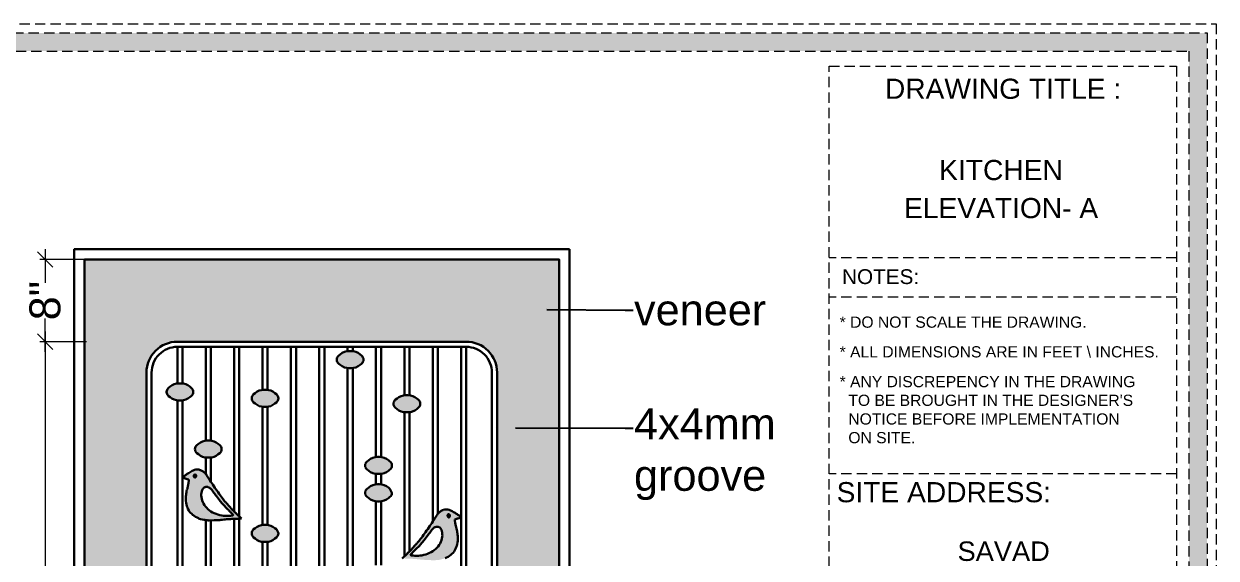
# Model space of a CAD drawing. Header units: millimetres. Extents: x 35877 to 3066687, y -650199 to -40525.
# Drawn here: x 147915.9 to 148031.5, y -180484.8 to -180433 of the extents above; entities that cross this region are included whole.
import ezdxf
from ezdxf import colors
from ezdxf.entities.mleader import LeaderData, LeaderLine
from ezdxf.enums import TextEntityAlignment as Align
from ezdxf.math import Vec2, Vec3

# ---------------------------------------------------------------- set-up
doc = ezdxf.new("R2010")
doc.units = ezdxf.units.MM
doc.header["$MEASUREMENT"] = 0
doc.header["$PDMODE"] = 35
doc.linetypes.add('DASHED', pattern=[0.75, 0.5, -0.25])
doc.linetypes.add('DASHEDX2', pattern=[1.5, 1, -0.5])
doc.layers.get('Defpoints').update_dxf_attribs({"color": 220})
for name, color, linetype, lineweight in [('dim05', 1, 'Continuous', 13), ('Dimension', 10, 'DASHEDX2', 20), ('Elevation 4.5', 206, 'Continuous', 5), ('FURNITURE', 32, 'Continuous', 9), ('furniture dimensions', 1, 'DASHED', 0), ('LABALLING', 1, 'Continuous', 25), ('NAME PLATE', 7, 'Continuous', 25), ('wall', 7, 'Continuous', 30)]:
    doc.layers.add(name, color=color, linetype=linetype, lineweight=lineweight)
doc.styles.add('Arial', font='arial.ttf')
doc.styles.get("Standard").update_dxf_attribs({"font": 'arial.ttf', "height": 6})
doc.dimstyles.new('Archana', dxfattribs={"dimtxt": 2, "dimasz": 0.5, "dimexe": 0.5, "dimexo": 0.5, "dimgap": 0, "dimtad": 0, "dimzin": 0, "dimdsep": 46, "dimlunit": 4, "dimtxsty": 'Arial', "dimblk": 'OBLIQUE', "dimcen": 0, "dimdle": 1, "dimclrd": 256, "dimclre": 256, "dimclrt": 256, "dimadec": 0, "dimazin": 0, "dimtfac": 1, "dimtofl": 0, "dimtmove": 1, "dimatfit": 1, "dimldrblk": 'OBLIQUE', "dimfxl": 1, "dimfxlon": 1, "dimtolj": 1, "dimtzin": 0, "dimlwd": -1, "dimlwe": -1, "dimarcsym": 0})

# ---------------------------------------------------------------- blocks, each defined once
blk = doc.blocks.new('_Oblique')
at = {"layer": 'wall', "color": 0, "lineweight": -2}
blk.add_line((-0.5, -0.5), (0.5, 0.5), dxfattribs=at)
blk = doc.blocks.new('*D314')
at = {"layer": 'Defpoints', "color": 0, "linetype": 'Continuous', "lineweight": 0, "transparency": 16777216}
for p in [(147917.96, -180463.82), (147930.78, -180463.82), (147930.78, -180538.81)]:
    blk.add_point(p, dxfattribs=at)
at = {"layer": 'furniture dimensions', "color": 5, "linetype": 'Continuous', "transparency": 16777216}
for p, q in [((147917.96, -180462.82), (147917.96, -180497.32)), ((147921.96, -180463.82), (147917.46, -180463.82)), ((147917.96, -180539.81), (147917.96, -180505.31))]:
    blk.add_line(p, q, dxfattribs=at)
at = {"layer": 'furniture dimensions', "color": 5, "linetype": 'ByBlock', "transparency": 16777216}
blk.add_line((147921.96, -180538.81), (147917.46, -180538.81), dxfattribs=at)
at = {"layer": 'furniture dimensions', "color": 5, "linetype": 'Continuous', "transparency": 16777216, "xscale": 1.5, "yscale": 1.5, "zscale": 1.5}
for p, rotation in [((147917.96, -180463.82), 90), ((147917.96, -180538.81), 270)]:
    blk.add_blockref('_Oblique', p, dxfattribs=dict(at, rotation=rotation))
at = {"layer": 'furniture dimensions', "linetype": 'Continuous', "lineweight": 0, "transparency": 16777216, "insert": (147917.96, -180501.31), "char_height": 3, "attachment_point": 5, "rotation": 90, "style": 'Arial'}
blk.add_mtext('\\A1;6\'-3"', dxfattribs=at)
blk = doc.blocks.new('*D315')
at = {"layer": 'Defpoints', "color": 0, "linetype": 'Continuous', "lineweight": 0, "transparency": 16777216}
for p in [(147917.96, -180455.85), (147931.98, -180455.85), (147931.98, -180463.82)]:
    blk.add_point(p, dxfattribs=at)
at = {"layer": 'furniture dimensions', "color": 5, "linetype": 'Continuous', "transparency": 16777216}
for p, q in [((147917.96, -180454.85), (147917.96, -180458.11)), ((147921.96, -180455.85), (147917.46, -180455.85)), ((147917.96, -180464.82), (147917.96, -180461.56))]:
    blk.add_line(p, q, dxfattribs=at)
at = {"layer": 'furniture dimensions', "color": 5, "linetype": 'ByBlock', "transparency": 16777216}
blk.add_line((147921.96, -180463.82), (147917.46, -180463.82), dxfattribs=at)
at = {"layer": 'furniture dimensions', "color": 5, "linetype": 'Continuous', "transparency": 16777216, "xscale": 1.5, "yscale": 1.5, "zscale": 1.5}
for p, rotation in [((147917.96, -180455.85), 90), ((147917.96, -180463.82), 270)]:
    blk.add_blockref('_Oblique', p, dxfattribs=dict(at, rotation=rotation))
at = {"layer": 'furniture dimensions', "linetype": 'Continuous', "lineweight": 0, "transparency": 16777216, "insert": (147917.96, -180459.84), "char_height": 3, "attachment_point": 5, "rotation": 90, "style": 'Arial'}
blk.add_mtext('\\A1;8"', dxfattribs=at)

msp = doc.modelspace()

# ---------------------------------------------------------------- hatches: boundary and pattern name
at = {"layer": 'dim05', "lineweight": 0, "true_color": 0xa47149, "transparency": 33554630}
h = msp.add_hatch(color=35, dxfattribs=at)
h.dxf.hatch_style = 1
h.paths.add_polyline_path([(147967.77, -180455.85), (147921.78, -180455.85), (147921.78, -180547.81), (147967.77, -180547.81), (147967.77, -180532.91), (147961.77, -180532.91), (147961.77, -180535.81, -0.414214), (147958.77, -180538.81), (147930.78, -180538.81, -0.414214), (147927.78, -180535.81), (147927.78, -180466.82, -0.414214), (147930.78, -180463.82), (147958.77, -180463.82, -0.414214), (147961.77, -180466.82), (147961.77, -180493.71), (147967.77, -180493.71)])
at = {"layer": 'Dimension', "true_color": 0xd39e00, "transparency": 33554687}
h = msp.add_hatch(color=42, dxfattribs=at)
h.paths.add_polyline_path([(147779.86, -180433.88), (147779.86, -180610.36), (148030.58, -180610.36), (148030.58, -180433.88)])
h.paths.add_polyline_path([(147781.62, -180435.64), (148028.82, -180435.64), (148028.82, -180608.6), (147781.62, -180608.6)], flags=16)
at = {"layer": 'Elevation 4.5', "lineweight": 0, "true_color": 0x000000, "transparency": 33554628}
h = msp.add_hatch(color=18, dxfattribs=at)
h.dxf.hatch_style = 1
h.paths.add_polyline_path([(147948.82, -180465.57, 0.233569), (147948.63, -180465.17), (147948.48, -180465.05, 0.186647), (147947.63, -180464.73), (147947.42, -180464.73, 0.186647), (147946.57, -180465.05), (147946.42, -180465.17, 0.229438), (147946.23, -180465.56, 0.233569), (147946.42, -180465.96), (147946.57, -180466.07, 0.186647), (147947.42, -180466.39), (147947.63, -180466.39, 0.186647), (147948.48, -180466.07), (147948.63, -180465.96, 0.229438)])
h = msp.add_hatch(color=18, dxfattribs=at)
h.dxf.hatch_style = 1
h.paths.add_polyline_path([(147932.32, -180468.7, 0.233569), (147932.13, -180468.3), (147931.99, -180468.18, 0.186647), (147931.14, -180467.87), (147930.92, -180467.87, 0.186647), (147930.07, -180468.18), (147929.92, -180468.3, 0.229438), (147929.73, -180468.69, 0.233569), (147929.92, -180469.09), (147930.07, -180469.2, 0.186647), (147930.92, -180469.52), (147931.14, -180469.52, 0.186647), (147931.99, -180469.2), (147932.13, -180469.09, 0.229438)])
h.paths.add_polyline_path([(147940.38, -180468.92), (147940.23, -180468.8, 0.186647), (147939.38, -180468.49), (147939.17, -180468.49, 0.186647), (147938.32, -180468.8), (147938.17, -180468.92, 0.229438), (147937.98, -180469.31, 0.233569), (147938.17, -180469.71), (147938.32, -180469.82, 0.186647), (147939.17, -180470.14), (147939.38, -180470.14, 0.186647), (147940.23, -180469.82), (147940.38, -180469.71, 0.229438), (147940.57, -180469.32, 0.233569)])
h.paths.add_polyline_path([(147934.88, -180473.84), (147934.74, -180473.72, 0.186647), (147933.89, -180473.41), (147933.67, -180473.41, 0.186647), (147932.82, -180473.72), (147932.67, -180473.84, 0.229438), (147932.48, -180474.23, 0.233569), (147932.67, -180474.63), (147932.82, -180474.74, 0.186647), (147933.67, -180475.06), (147933.89, -180475.06, 0.186647), (147934.74, -180474.74), (147934.88, -180474.63, 0.229438), (147935.07, -180474.24, 0.233569)])
h = msp.add_hatch(color=18, dxfattribs=at)
h.dxf.hatch_style = 1
h.paths.add_polyline_path([(147954.32, -180469.84, 0.233569), (147954.13, -180469.44), (147953.98, -180469.33, 0.186647), (147953.13, -180469.01), (147952.92, -180469.01, 0.186647), (147952.07, -180469.33), (147951.92, -180469.44, 0.229438), (147951.73, -180469.83, 0.233569), (147951.92, -180470.23), (147952.07, -180470.35, 0.186647), (147952.92, -180470.66), (147953.13, -180470.66, 0.186647), (147953.98, -180470.35), (147954.13, -180470.23, 0.229438)])
h = msp.add_hatch(color=18, dxfattribs=at)
h.dxf.hatch_style = 1
h.paths.add_polyline_path([(147951.57, -180475.83, 0.233569), (147951.38, -180475.43), (147951.23, -180475.31, 0.186647), (147950.38, -180475), (147950.17, -180475, 0.186647), (147949.32, -180475.31), (147949.17, -180475.43, 0.229438), (147948.98, -180475.82, 0.233569), (147949.17, -180476.22), (147949.32, -180476.33, 0.186647), (147950.17, -180476.65), (147950.38, -180476.65, 0.186647), (147951.23, -180476.33), (147951.38, -180476.22, 0.229438)])
h = msp.add_hatch(color=18, dxfattribs=at)
h.dxf.hatch_style = 1
edge = h.paths.add_edge_path()
edge.add_arc((147914.71, -180489.35), 22.71, 32.1617, 32.8115)
edge.add_arc((147919.99, -180485.95), 16.43, 32.8115, 33.6372)
edge.add_arc((147919.01, -180486.6), 17.61, 33.6373, 34.2873)
edge.add_arc((147933, -180477.06), 0.675, 34.2873, 41.1689)
edge.add_arc((147932.61, -180477.41), 1.2, 41.1689, 55.992)
edge.add_arc((147932.63, -180477.37), 1.16, 55.992, 71.1799)
edge.add_arc((147932.66, -180477.26), 1.05, 71.18, 87.2154)
edge.add_arc((147932.68, -180476.98), 0.762, 87.2154, 107.57)
edge.add_arc((147932.84, -180477.48), 1.29, 107.57, 114.9842)
edge.add_arc((147933.4, -180478.69), 2.62, 114.9842, 119.3422)
edge.add_arc((147934.01, -180479.77), 3.86, 119.3422, 122.9184)
edge.add_arc((147936.59, -180483.76), 8.62, 122.9184, 124.882)
edge.add_arc((147964.07, -180523.18), 56.66, 124.882, 125.0486)
edge.add_arc((147950.59, -180503.96), 33.19, 125.0486, 125.2975)
edge.add_arc((147971.21, -180533.08), 68.87, 125.2975, 125.4001)
edge.add_arc((147931.46, -180477.15), 0.254, 125.4001, 130.766)
edge.add_arc((147931.3, -180476.97), 0.0172, 130.766, 241.7914)
edge.add_arc((147931.98, -180475.71), 1.45, 241.7914, 246.6074)
edge.add_arc((147932.05, -180475.54), 1.63, 246.6074, 252.0734)
edge.add_arc((147932.22, -180475.03), 2.17, 252.0734, 256.4923)
edge.add_line((147931.71, -180477.14), (147931.9, -180477.18))
edge.add_line((147931.9, -180477.18), (147931.89, -180477.34))
edge.add_arc((147931.13, -180477.29), 0.753, 350.1868, 356.6585, ccw=False)
edge.add_arc((147926.44, -180476.48), 5.51, 348.6954, 350.1868, ccw=False)
edge.add_arc((147925.79, -180476.35), 6.18, 347.1612, 348.6955, ccw=False)
edge.add_arc((147925.54, -180476.3), 6.44, 345.6722, 347.1612, ccw=False)
edge.add_arc((147943.46, -180480.87), 12.05, 165.6722, 167.2041)
edge.add_arc((147935.59, -180479.09), 3.99, 167.2041, 170.697)
edge.add_arc((147934.98, -180478.98), 3.37, 170.6971, 174.5651)
edge.add_arc((147938.13, -180479.28), 6.54, 174.5651, 176.9223)
edge.add_arc((147934.21, -180479.07), 2.61, 176.9223, 191.787)
edge.add_arc((147933.41, -180479.24), 1.79, 191.787, 211.4586)
edge.add_arc((147933.35, -180479.28), 1.72, 211.4586, 231.6243)
edge.add_arc((147933.67, -180478.87), 2.24, 231.6243, 248.1267)
edge.add_line((147932.84, -180480.95), (147933.02, -180481.02))
edge.add_line((147933.02, -180481.02), (147933.38, -180481.1))
edge.add_arc((147933.67, -180479.56), 1.57, 259.1533, 262.4344)
edge.add_arc((147934.21, -180475.47), 5.69, 262.4344, 263.691)
edge.add_arc((147934.28, -180474.92), 6.25, 263.691, 264.9344)
edge.add_arc((147934.15, -180476.39), 4.77, 264.9344, 266.4562)
edge.add_line((147933.85, -180481.16), (147934.36, -180481.14))
edge.add_line((147934.36, -180481.14), (147934.48, -180481.14))
edge.add_arc((147934.48, -180480.09), 1.05, 270, 274.4027)
edge.add_arc((147932.31, -180451.85), 29.37, 274.4027, 274.7971)
edge.add_arc((147932.51, -180454.28), 26.94, 274.7971, 275.3103)
edge.add_arc((147931.53, -180443.72), 37.54, 275.3103, 275.7105)
edge.add_arc((147937.24, -180500.8), 19.83, 94.9184, 95.7105, ccw=False)
edge.add_arc((147937.32, -180501.74), 20.77, 94.1535, 94.9185, ccw=False)
edge.add_arc((147937.16, -180499.48), 18.5, 93.3975, 94.1535, ccw=False)
edge.add_arc((147936.25, -180484.16), 3.16, 90.6003, 93.3975, ccw=False)
edge.add_arc((147936.13, -180473.03), 7.97, 270.6003, 271.037)
edge.add_line((147936.27, -180481), (147936.98, -180480.97))
edge.add_arc((147953.11, -180463.66), 23.66, 223.9405, 227.0283, ccw=False)
edge.add_arc((147947.62, -180468.98), 16.01, 222.8968, 223.8835, ccw=False)
edge.add_arc((147938.72, -180477.24), 3.87, 220.0632, 222.8968, ccw=False)
edge.add_arc((147860.14, -180543.32), 98.8, 40.0632, 40.1517)
edge.add_arc((147873.35, -180532.18), 81.52, 40.1518, 40.2557)
edge.add_arc((147876.65, -180529.39), 77.2, 40.2558, 40.3454)
edge.add_arc((147930.98, -180483.24), 5.91, 40.3454, 40.9445)
edge.add_arc((147941.32, -180474.27), 7.78, 217.2227, 220.9445, ccw=False)
edge.add_arc((147954.65, -180464.14), 24.52, 215.6414, 217.2227, ccw=False)
edge.add_arc((147956.55, -180462.78), 26.85, 214.0867, 215.6414, ccw=False)
edge.add_arc((147951.03, -180466.51), 20.19, 212.1617, 214.0867, ccw=False)
edge = h.paths.add_edge_path(flags=16)
edge.add_arc((147932.59, -180476.82), 0.232, 204.4953, 219.9435, ccw=False)
edge.add_arc((147932.54, -180476.84), 0.175, 171.2904, 204.4953, ccw=False)
edge.add_arc((147932.53, -180476.84), 0.166, 136.6978, 171.2904, ccw=False)
edge.add_arc((147932.49, -180476.81), 0.114, 93.0028, 136.6978, ccw=False)
edge.add_arc((147932.49, -180476.79), 0.101, 45, 93.0028, ccw=False)
edge.add_arc((147932.49, -180476.79), 0.0957, 11.3259, 45, ccw=False)
edge.add_arc((147932.33, -180476.82), 0.259, -4.7066, 11.3259, ccw=False)
edge.add_arc((147932.32, -180476.82), 0.272, 339.6071, 355.2934, ccw=False)
edge.add_arc((147932.46, -180476.87), 0.129, 312.1446, 339.6071, ccw=False)
edge.add_arc((147932.45, -180476.86), 0.143, 290.5592, 312.1446, ccw=False)
edge.add_arc((147932.47, -180476.93), 0.0683, 252.9833, 290.5592, ccw=False)
edge.add_arc((147932.48, -180476.91), 0.0838, 219.9435, 252.9833, ccw=False)
edge = h.paths.add_edge_path(flags=16)
edge.add_arc((147933.56, -180478.23), 0.322, 104.546, 123.5115, ccw=False)
edge.add_arc((147933.6, -180478.4), 0.5, 90.8832, 104.546, ccw=False)
edge.add_arc((147933.6, -180478.44), 0.537, 77.6964, 90.8832, ccw=False)
edge.add_arc((147933.62, -180478.37), 0.464, 62.971, 77.6964, ccw=False)
edge.add_arc((147933.55, -180478.51), 0.622, 51.1475, 62.971, ccw=False)
edge.add_arc((147933.44, -180478.65), 0.801, 41.3585, 51.1475, ccw=False)
edge.add_arc((147931.78, -180480.1), 3, 37.2249, 41.3585, ccw=False)
edge.add_arc((147880.33, -180519.19), 67.62, 36.7943, 37.2249, ccw=False)
edge.add_arc((147968.92, -180452.93), 43.01, 216.7943, 217.6377)
edge.add_arc((147940.71, -180474.69), 7.38, 217.6377, 220.7441)
edge.add_arc((147939.61, -180475.64), 5.93, 220.7441, 224.3298)
edge.add_arc((147950.11, -180465.38), 20.61, 224.3298, 225.748)
edge.add_arc((147922.78, -180493.43), 18.55, 44.8673, 45.748, ccw=False)
edge.add_arc((147932.19, -180484.06), 5.27, 42.6209, 44.8673, ccw=False)
edge.add_arc((147930.41, -180485.7), 7.69, 41.4503, 42.6209, ccw=False)
edge.add_arc((147936.16, -180480.62), 0.0212, -32.6179, 41.4503, ccw=False)
edge.add_arc((147936.07, -180480.56), 0.125, 275.8849, 327.3821, ccw=False)
edge.add_arc((147935.54, -180475.42), 5.29, 272.4032, 275.8849, ccw=False)
edge.add_arc((147935.6, -180476.7), 4.01, 267.3373, 272.4032, ccw=False)
edge.add_arc((147935.54, -180478.02), 2.69, 260.512, 267.3373, ccw=False)
edge.add_arc((147935.59, -180477.68), 3.03, 245.8125, 260.512, ccw=False)
edge.add_arc((147935.3, -180478.33), 2.33, 227.8874, 245.8125, ccw=False)
edge.add_arc((147935.11, -180478.55), 2.03, 208.5634, 227.8874, ccw=False)
edge.add_arc((147934.92, -180478.65), 1.83, 187.6208, 208.5635, ccw=False)
edge.add_arc((147934.53, -180478.7), 1.42, 176.1607, 187.6208, ccw=False)
edge.add_arc((147934.41, -180478.69), 1.31, 163.9658, 176.1607, ccw=False)
edge.add_arc((147934.16, -180478.62), 1.04, 150.4172, 163.9658, ccw=False)
edge.add_arc((147933.61, -180478.31), 0.417, 123.5115, 150.4172, ccw=False)
h = msp.add_hatch(color=18, dxfattribs=at)
h.dxf.hatch_style = 1
h.paths.add_polyline_path([(147951.57, -180478.48, 0.233569), (147951.38, -180478.08), (147951.23, -180477.97, 0.186647), (147950.38, -180477.65), (147950.17, -180477.65, 0.186647), (147949.32, -180477.97), (147949.17, -180478.08, 0.229438), (147948.98, -180478.47, 0.233569), (147949.17, -180478.87), (147949.32, -180478.99, 0.186647), (147950.17, -180479.31), (147950.38, -180479.31, 0.186647), (147951.23, -180478.99), (147951.38, -180478.87, 0.229438)])
h = msp.add_hatch(color=18, dxfattribs=at)
h.dxf.hatch_style = 1
edge = h.paths.add_edge_path()
edge.add_arc((147974.85, -180493.21), 22.71, 507.1885, 507.8383, ccw=False)
edge.add_arc((147969.57, -180489.81), 16.43, 506.3628, 507.1885, ccw=False)
edge.add_arc((147970.55, -180490.46), 17.61, 505.7127, 506.3627, ccw=False)
edge.add_arc((147956.56, -180480.92), 0.675, 498.8311, 505.7127, ccw=False)
edge.add_arc((147956.96, -180481.27), 1.2, 484.008, 498.8311, ccw=False)
edge.add_arc((147956.93, -180481.24), 1.16, 468.8201, 484.008, ccw=False)
edge.add_arc((147956.9, -180481.13), 1.05, 452.7846, 468.82, ccw=False)
edge.add_arc((147956.88, -180480.84), 0.762, 432.43, 452.7846, ccw=False)
edge.add_arc((147956.72, -180481.35), 1.29, 425.0158, 432.43, ccw=False)
edge.add_arc((147956.16, -180482.55), 2.62, 420.6578, 425.0158, ccw=False)
edge.add_arc((147955.55, -180483.64), 3.86, 417.0816, 420.6578, ccw=False)
edge.add_arc((147952.97, -180487.62), 8.62, 415.118, 417.0816, ccw=False)
edge.add_arc((147925.49, -180527.04), 56.66, 414.9514, 415.118, ccw=False)
edge.add_arc((147938.97, -180507.82), 33.19, 414.7025, 414.9514, ccw=False)
edge.add_arc((147918.35, -180536.95), 68.87, 414.5999, 414.7025, ccw=False)
edge.add_arc((147958.1, -180481.01), 0.254, 409.234, 414.5999, ccw=False)
edge.add_arc((147958.26, -180480.83), 0.0172, 298.2086, 409.234, ccw=False)
edge.add_arc((147957.58, -180479.57), 1.45, 293.3926, 298.2086, ccw=False)
edge.add_arc((147957.51, -180479.4), 1.63, 287.9266, 293.3926, ccw=False)
edge.add_arc((147957.34, -180478.89), 2.17, 283.5077, 287.9266, ccw=False)
edge.add_line((147957.85, -180481), (147957.67, -180481.05))
edge.add_line((147957.67, -180481.05), (147957.68, -180481.2))
edge.add_arc((147958.43, -180481.16), 0.753, 183.3415, 189.8132)
edge.add_arc((147963.12, -180480.35), 5.51, 189.8132, 191.3046)
edge.add_arc((147963.77, -180480.22), 6.18, 191.3045, 192.8388)
edge.add_arc((147964.02, -180480.16), 6.44, 192.8388, 194.3278)
edge.add_arc((147946.11, -180484.73), 12.05, 372.7959, 374.3278, ccw=False)
edge.add_arc((147953.97, -180482.95), 3.99, 369.303, 372.7959, ccw=False)
edge.add_arc((147954.58, -180482.85), 3.37, 365.4349, 369.3029, ccw=False)
edge.add_arc((147951.43, -180483.15), 6.54, 363.0777, 365.4349, ccw=False)
edge.add_arc((147955.35, -180482.94), 2.61, 348.213, 363.0777, ccw=False)
edge.add_arc((147956.15, -180483.1), 1.79, 328.5414, 348.213, ccw=False)
edge.add_arc((147956.21, -180483.14), 1.72, 308.3757, 328.5414, ccw=False)
edge.add_arc((147955.89, -180482.73), 2.24, 291.8733, 308.3757, ccw=False)
edge.add_line((147956.72, -180484.81), (147956.54, -180484.88))
edge.add_line((147956.54, -180484.88), (147956.18, -180484.97))
edge.add_arc((147955.89, -180483.43), 1.57, 277.5656, 280.8467, ccw=False)
edge.add_arc((147955.35, -180479.34), 5.69, 276.309, 277.5656, ccw=False)
edge.add_arc((147955.29, -180478.78), 6.25, 275.0656, 276.309, ccw=False)
edge.add_arc((147955.42, -180480.25), 4.77, 273.5438, 275.0656, ccw=False)
edge.add_line((147955.71, -180485.02), (147955.2, -180485))
edge.add_line((147955.2, -180485), (147955.08, -180485))
edge.add_arc((147955.08, -180483.95), 1.05, 265.5973, 270, ccw=False)
edge.add_arc((147957.25, -180455.71), 29.37, 265.2029, 265.5973, ccw=False)
edge.add_arc((147957.05, -180458.14), 26.94, 264.6897, 265.2029, ccw=False)
edge.add_arc((147958.03, -180447.59), 37.54, 264.2895, 264.6897, ccw=False)
edge.add_arc((147952.32, -180504.67), 19.83, 444.2895, 445.0816)
edge.add_arc((147952.24, -180505.6), 20.77, 445.0815, 445.8465)
edge.add_arc((147952.41, -180503.34), 18.5, 445.8465, 446.6025)
edge.add_arc((147953.31, -180488.02), 3.16, 446.6025, 449.3997)
edge.add_arc((147953.43, -180476.9), 7.97, 268.963, 269.3997, ccw=False)
edge.add_line((147953.29, -180484.87), (147952.58, -180484.83))
edge.add_arc((147936.45, -180467.52), 23.66, 312.9717, 316.0595)
edge.add_arc((147941.95, -180472.84), 16.01, 316.1165, 317.1032)
edge.add_arc((147950.84, -180481.1), 3.87, 317.1032, 319.9368)
edge.add_arc((148029.42, -180547.19), 98.8, 499.8483, 499.9368, ccw=False)
edge.add_arc((148016.21, -180536.04), 81.52, 499.7443, 499.8482, ccw=False)
edge.add_arc((148012.92, -180533.25), 77.2, 499.6546, 499.7442, ccw=False)
edge.add_arc((147958.58, -180487.1), 5.91, 499.0555, 499.6546, ccw=False)
edge.add_arc((147948.24, -180478.13), 7.78, 319.0555, 322.7773)
edge.add_arc((147934.91, -180468), 24.52, 322.7773, 324.3586)
edge.add_arc((147933.01, -180466.64), 26.85, 324.3586, 325.9133)
edge.add_arc((147938.53, -180470.37), 20.19, 325.9133, 327.8383)
edge = h.paths.add_edge_path(flags=16)
edge.add_arc((147956.97, -180480.68), 0.232, 320.0565, 335.5047)
edge.add_arc((147957.02, -180480.71), 0.175, 335.5047, 368.7096)
edge.add_arc((147957.03, -180480.7), 0.166, 368.7096, 403.3022)
edge.add_arc((147957.07, -180480.67), 0.114, 403.3022, 446.9972)
edge.add_arc((147957.07, -180480.66), 0.101, 446.9972, 495)
edge.add_arc((147957.07, -180480.65), 0.0957, 495, 528.6741)
edge.add_arc((147957.23, -180480.68), 0.259, 528.6741, 544.7066)
edge.add_arc((147957.24, -180480.68), 0.272, 184.7066, 200.3929)
edge.add_arc((147957.11, -180480.73), 0.129, 200.3929, 227.8554)
edge.add_arc((147957.12, -180480.72), 0.143, 227.8554, 249.4408)
edge.add_arc((147957.09, -180480.79), 0.0683, 249.4408, 287.0167)
edge.add_arc((147957.09, -180480.78), 0.0838, 287.0167, 320.0565)
edge = h.paths.add_edge_path(flags=16)
edge.add_arc((147956, -180482.09), 0.322, 416.4885, 435.454)
edge.add_arc((147955.96, -180482.26), 0.5, 435.454, 449.1168)
edge.add_arc((147955.96, -180482.3), 0.537, 449.1168, 462.3036)
edge.add_arc((147955.94, -180482.23), 0.464, 462.3036, 477.029)
edge.add_arc((147956.01, -180482.37), 0.622, 477.029, 488.8525)
edge.add_arc((147956.13, -180482.51), 0.801, 488.8525, 498.6415)
edge.add_arc((147957.78, -180483.96), 3, 498.6415, 502.7751)
edge.add_arc((148009.24, -180523.06), 67.62, 502.7751, 503.2057)
edge.add_arc((147920.64, -180456.79), 43.01, 322.3623, 323.2057, ccw=False)
edge.add_arc((147948.85, -180478.55), 7.38, 319.2559, 322.3623, ccw=False)
edge.add_arc((147949.95, -180479.5), 5.93, 315.6702, 319.2559, ccw=False)
edge.add_arc((147939.45, -180469.24), 20.61, 314.252, 315.6702, ccw=False)
edge.add_arc((147966.78, -180497.29), 18.55, 494.252, 495.1327)
edge.add_arc((147957.37, -180487.92), 5.27, 495.1327, 497.3791)
edge.add_arc((147959.15, -180489.56), 7.69, 497.3791, 498.5497)
edge.add_arc((147953.4, -180484.48), 0.0212, 498.5497, 572.6179)
edge.add_arc((147953.49, -180484.43), 0.125, 212.6179, 264.1151)
edge.add_arc((147954.02, -180479.28), 5.29, 264.1151, 267.5968)
edge.add_arc((147953.96, -180480.57), 4.01, 267.5968, 272.6627)
edge.add_arc((147954.02, -180481.88), 2.69, 272.6627, 279.488)
edge.add_arc((147953.97, -180481.55), 3.03, 279.488, 294.1875)
edge.add_arc((147954.26, -180482.19), 2.33, 294.1875, 312.1126)
edge.add_arc((147954.46, -180482.41), 2.03, 312.1126, 331.4366)
edge.add_arc((147954.64, -180482.51), 1.83, 331.4365, 352.3792)
edge.add_arc((147955.04, -180482.56), 1.42, 352.3792, 363.8393)
edge.add_arc((147955.15, -180482.55), 1.31, 363.8393, 376.0342)
edge.add_arc((147955.4, -180482.48), 1.04, 376.0342, 389.5828)
edge.add_arc((147955.95, -180482.17), 0.417, 389.5828, 416.4885)
h = msp.add_hatch(color=18, dxfattribs=at)
h.dxf.hatch_style = 1
h.paths.add_polyline_path([(147940.57, -180482.41, 0.233569), (147940.38, -180482.01), (147940.23, -180481.9, 0.186647), (147939.38, -180481.58), (147939.17, -180481.58, 0.186647), (147938.32, -180481.9), (147938.17, -180482.01, 0.229438), (147937.98, -180482.4, 0.233569), (147938.17, -180482.8), (147938.32, -180482.92, 0.186647), (147939.17, -180483.23), (147939.38, -180483.23, 0.186647), (147940.23, -180482.92), (147940.38, -180482.8, 0.229438)])

# ---------------------------------------------------------------- linework, layer by layer
at = {"layer": 'Dimension', "color": 42, "true_color": 0xd39e00, "transparency": 33554687}
for p, q in [((148027.63, -180455.7, 0.12), (147993.94, -180455.7, 0.12)), ((148027.63, -180459.5, 0.12), (147993.94, -180459.5, 0.12)), ((148027.63, -180476.62, 0.12), (147993.94, -180476.62, 0.12))]:
    msp.add_line(p, q, dxfattribs=at)
at = {"layer": 'Dimension', "color": 42, "true_color": 0xd39e00, "transparency": 33554687, "elevation": 0.12}
for points in [[(147778.98, -180433), (148031.46, -180433), (148031.46, -180611.24), (147778.98, -180611.24)], [(147779.86, -180433.88), (148030.58, -180433.88), (148030.58, -180610.36), (147779.86, -180610.36)], [(147781.62, -180435.64), (148028.82, -180435.64), (148028.82, -180608.6), (147781.62, -180608.6)], [(147993.94, -180607.15), (147993.94, -180437.09), (148027.63, -180437.09), (148027.63, -180607.15)]]:
    msp.add_lwpolyline(points, close=True, dxfattribs=at)
at = {"layer": 'Elevation 4.5', "color": 18, "lineweight": 30, "true_color": 0x000000, "transparency": 33554687}
for p, q in [((147968.77, -180454.85), (147920.78, -180454.85)), ((147968.77, -180547.81), (147968.77, -180454.85)), ((147930.78, -180464.32), (147930.78, -180467.87)), ((147931.28, -180464.32), (147931.28, -180467.87)), ((147933.53, -180464.32), (147933.53, -180473.41)), ((147934.03, -180464.32), (147934.03, -180473.41)), ((147936.28, -180464.32), (147936.28, -180480.28)), ((147936.78, -180464.32), (147936.78, -180480.77)), ((147939.03, -180464.32), (147939.03, -180468.49)), ((147939.53, -180464.32), (147939.53, -180468.49)), ((147941.78, -180464.32), (147941.78, -180496.79)), ((147942.28, -180464.32), (147942.28, -180492.64)), ((147944.53, -180464.32), (147944.53, -180473.87)), ((147945.03, -180464.32), (147945.03, -180473.86)), ((147947.28, -180464.32), (147947.28, -180464.74)), ((147947.78, -180464.32), (147947.78, -180464.74)), ((147950.03, -180464.32), (147950.03, -180475)), ((147950.53, -180464.32), (147950.53, -180475)), ((147952.78, -180464.32), (147952.78, -180469.02)), ((147953.28, -180464.32), (147953.28, -180469.02)), ((147955.53, -180464.32), (147955.53, -180472.66)), ((147956.03, -180464.32), (147956.03, -180472.68)), ((147958.28, -180464.32), (147958.28, -180472.05)), ((147958.78, -180464.32), (147958.78, -180472.06)), ((147947.28, -180466.38), (147947.28, -180501.47)), ((147947.78, -180466.38), (147947.78, -180501.95)), ((147930.78, -180469.51), (147930.78, -180486.24)), ((147931.28, -180469.51), (147931.28, -180486.24)), ((147939.03, -180470.13), (147939.03, -180481.58)), ((147939.53, -180470.13), (147939.53, -180481.58)), ((147952.78, -180470.66), (147952.78, -180484.64)), ((147953.28, -180470.66), (147953.28, -180484.15)), ((147958.28, -180472.05), (147958.28, -180485.86)), ((147958.78, -180472.06), (147958.78, -180485.86)), ((147955.53, -180472.66), (147955.53, -180481.27)), ((147956.03, -180472.68), (147956.03, -180480.51)), ((147944.53, -180473.87), (147944.53, -180485.79)), ((147945.03, -180473.86), (147945.03, -180485.79)), ((147933.53, -180475.05), (147933.53, -180476.63)), ((147934.03, -180475.05), (147934.03, -180477.4)), ((147931.71, -180477.14), (147931.9, -180477.18)), ((147931.9, -180477.18), (147931.89, -180477.34)), ((147950.03, -180476.65), (147950.03, -180477.66)), ((147950.53, -180476.65), (147950.53, -180477.66)), ((147950.03, -180479.3), (147950.03, -180485.5)), ((147950.53, -180479.3), (147950.53, -180485.48)), ((147936.98, -180480.97), (147936.49, -180480.49)), ((147932.84, -180480.95), (147933.02, -180481.02)), ((147933.02, -180481.02), (147933.38, -180481.1)), ((147933.53, -180481.12), (147933.53, -180495.91)), ((147933.85, -180481.16), (147934.36, -180481.14)), ((147934.03, -180481.11), (147934.03, -180495.91)), ((147934.36, -180481.14), (147934.48, -180481.14)), ((147936.28, -180481), (147936.28, -180519.49)), ((147936.74, -180480.99), (147936.98, -180480.97)), ((147936.78, -180480.98), (147936.78, -180519.5)), ((147957.85, -180481), (147957.67, -180481.05)), ((147957.67, -180481.05), (147957.68, -180481.2)), ((147955.53, -180481.97), (147955.53, -180481.98)), ((147939.03, -180483.23), (147939.03, -180495.93)), ((147939.53, -180483.23), (147939.53, -180496.77)), ((147952.58, -180484.83), (147953.07, -180484.36))]:
    msp.add_line(p, q, dxfattribs=at)
msp.add_lwpolyline([(147968.77, -180454.85), (147920.78, -180454.85), (147920.78, -180547.81), (147968.77, -180547.81)], close=True, dxfattribs=at)
msp.add_lwpolyline([(147961.27, -180493.71), (147961.27, -180466.82, 0.414214), (147958.77, -180464.32), (147930.78, -180464.32, 0.414214), (147928.28, -180466.82), (147928.28, -180535.81, 0.414214), (147930.78, -180538.31), (147958.77, -180538.31, 0.414214), (147961.27, -180535.81), (147961.27, -180532.91)], format="xyb", dxfattribs=at)
for points in [[(147948.82, -180465.56), (147948.82, -180465.57, -0.229438), (147948.63, -180465.96), (147948.48, -180466.07, -0.186647), (147947.63, -180466.39), (147947.42, -180466.39, -0.186647), (147946.57, -180466.07), (147946.42, -180465.96, -0.229438), (147946.23, -180465.57), (147946.23, -180465.56, -0.229438), (147946.42, -180465.17), (147946.57, -180465.05, -0.186647), (147947.42, -180464.73), (147947.63, -180464.73, -0.186647), (147948.48, -180465.05), (147948.63, -180465.17, -0.229438)], [(147932.32, -180468.69), (147932.32, -180468.7, -0.229438), (147932.13, -180469.09), (147931.99, -180469.2, -0.186647), (147931.14, -180469.52), (147930.92, -180469.52, -0.186647), (147930.07, -180469.2), (147929.92, -180469.09, -0.229438), (147929.73, -180468.7), (147929.73, -180468.69, -0.229438), (147929.92, -180468.3), (147930.07, -180468.18, -0.186647), (147930.92, -180467.87), (147931.14, -180467.87, -0.186647), (147931.99, -180468.18), (147932.13, -180468.3, -0.229438)], [(147940.57, -180469.31), (147940.57, -180469.32, -0.229438), (147940.38, -180469.71), (147940.23, -180469.82, -0.186647), (147939.38, -180470.14), (147939.17, -180470.14, -0.186647), (147938.32, -180469.82), (147938.17, -180469.71, -0.229438), (147937.98, -180469.32), (147937.98, -180469.31, -0.229438), (147938.17, -180468.92), (147938.32, -180468.8, -0.186647), (147939.17, -180468.49), (147939.38, -180468.49, -0.186647), (147940.23, -180468.8), (147940.38, -180468.92, -0.229438)], [(147954.32, -180469.83), (147954.32, -180469.84, -0.229438), (147954.13, -180470.23), (147953.98, -180470.35, -0.186647), (147953.13, -180470.66), (147952.92, -180470.66, -0.186647), (147952.07, -180470.35), (147951.92, -180470.23, -0.229438), (147951.73, -180469.84), (147951.73, -180469.83, -0.229438), (147951.92, -180469.44), (147952.07, -180469.33, -0.186647), (147952.92, -180469.01), (147953.13, -180469.01, -0.186647), (147953.98, -180469.33), (147954.13, -180469.44, -0.229438)], [(147935.07, -180474.23), (147935.07, -180474.24, -0.229438), (147934.88, -180474.63), (147934.74, -180474.74, -0.186647), (147933.89, -180475.06), (147933.67, -180475.06, -0.186647), (147932.82, -180474.74), (147932.67, -180474.63, -0.229438), (147932.48, -180474.24), (147932.48, -180474.23, -0.229438), (147932.67, -180473.84), (147932.82, -180473.72, -0.186647), (147933.67, -180473.41), (147933.89, -180473.41, -0.186647), (147934.74, -180473.72), (147934.88, -180473.84, -0.229438)], [(147951.57, -180475.82), (147951.57, -180475.83, -0.229438), (147951.38, -180476.22), (147951.23, -180476.33, -0.186647), (147950.38, -180476.65), (147950.17, -180476.65, -0.186647), (147949.32, -180476.33), (147949.17, -180476.22, -0.229438), (147948.98, -180475.83), (147948.98, -180475.82, -0.229438), (147949.17, -180475.43), (147949.32, -180475.31, -0.186647), (147950.17, -180475), (147950.38, -180475, -0.186647), (147951.23, -180475.31), (147951.38, -180475.43, -0.229438)], [(147932.56, -180476.72, -0.147998), (147932.59, -180476.77, -0.070065), (147932.59, -180476.84, -0.068555), (147932.58, -180476.91, -0.120405), (147932.54, -180476.97, -0.094464), (147932.5, -180476.99, -0.16544), (147932.45, -180476.99, -0.145171), (147932.41, -180476.97, -0.067507), (147932.38, -180476.92, -0.145904), (147932.36, -180476.82, -0.152099), (147932.41, -180476.73, -0.193), (147932.49, -180476.69, -0.212568)], [(147933.83, -180477.95, -0.051635), (147933.94, -180478.02, -0.042739), (147934.04, -180478.12, -0.018038), (147934.17, -180478.28, -0.001879), (147934.48, -180478.69, 0.00368), (147934.86, -180479.19, 0.013555), (147935.12, -180479.51, 0.015647), (147935.37, -180479.78, 0.006188), (147935.73, -180480.14, -0.003843), (147935.93, -180480.34, -0.009801), (147936.07, -180480.49, -0.005108), (147936.18, -180480.61, -0.334926), (147936.18, -180480.63, -0.228559), (147936.09, -180480.69, -0.015192), (147935.77, -180480.71, -0.022109), (147935.41, -180480.71, -0.029789), (147935.09, -180480.68, -0.064227), (147934.35, -180480.45, -0.078375), (147933.74, -180480.06, -0.084521), (147933.32, -180479.52, -0.091628), (147933.11, -180478.89, -0.050044), (147933.1, -180478.6, -0.053263), (147933.15, -180478.33, -0.059186), (147933.25, -180478.1, -0.11794), (147933.38, -180477.96, -0.082944), (147933.48, -180477.92, -0.059685), (147933.6, -180477.9, -0.057602), (147933.72, -180477.91, -0.06434)], [(147951.57, -180478.47), (147951.57, -180478.48, -0.229438), (147951.38, -180478.87), (147951.23, -180478.99, -0.186647), (147950.38, -180479.31), (147950.17, -180479.31, -0.186647), (147949.32, -180478.99), (147949.17, -180478.87, -0.229438), (147948.98, -180478.48), (147948.98, -180478.47, -0.229438), (147949.17, -180478.08), (147949.32, -180477.97, -0.186647), (147950.17, -180477.65), (147950.38, -180477.65, -0.186647), (147951.23, -180477.97), (147951.38, -180478.08)], [(147957, -180480.58, 0.147998), (147956.97, -180480.63, 0.070065), (147956.97, -180480.71, 0.068555), (147956.99, -180480.78, 0.120405), (147957.02, -180480.83, 0.094464), (147957.07, -180480.86, 0.16544), (147957.11, -180480.86, 0.145171), (147957.15, -180480.83, 0.067507), (147957.18, -180480.78, 0.145904), (147957.2, -180480.68, 0.152099), (147957.15, -180480.59, 0.193), (147957.08, -180480.56, 0.212568)], [(147940.57, -180482.4), (147940.57, -180482.41, -0.229438), (147940.38, -180482.8), (147940.23, -180482.92, -0.186647), (147939.38, -180483.23), (147939.17, -180483.23, -0.186647), (147938.32, -180482.92), (147938.17, -180482.8, -0.229438), (147937.98, -180482.41), (147937.98, -180482.4, -0.229438), (147938.17, -180482.01), (147938.32, -180481.9, -0.186647), (147939.17, -180481.58), (147939.38, -180481.58, -0.186647), (147940.23, -180481.9), (147940.38, -180482.01)], [(147955.73, -180481.82, 0.051635), (147955.62, -180481.89, 0.042739), (147955.53, -180481.98, 0.018038), (147955.39, -180482.15, 0.001879), (147955.08, -180482.55, -0.00368), (147954.7, -180483.06, -0.013555), (147954.45, -180483.37, -0.015647), (147954.2, -180483.64, -0.006188), (147953.83, -180484, 0.003843), (147953.63, -180484.2, 0.009801), (147953.49, -180484.35, 0.005108), (147953.38, -180484.47, 0.334926), (147953.38, -180484.49, 0.228559), (147953.47, -180484.55, 0.015192), (147953.8, -180484.57, 0.022109), (147954.15, -180484.57, 0.029789), (147954.47, -180484.54, 0.064227), (147955.21, -180484.31, 0.078375), (147955.82, -180483.92, 0.084521), (147956.24, -180483.38, 0.091628), (147956.45, -180482.75, 0.050044), (147956.46, -180482.47, 0.053263), (147956.41, -180482.19, 0.059186), (147956.31, -180481.96, 0.11794), (147956.18, -180481.82, 0.082944), (147956.08, -180481.78, 0.059685), (147955.97, -180481.76, 0.057602), (147955.84, -180481.78, 0.06434)]]:
    msp.add_lwpolyline(points, format="xyb", close=True, dxfattribs=at)
for centre, radius, start, end in [((147931.46, -180477.15), 0.254, 125.4002, 130.766), ((147931.3, -180476.97), 0.0172, 130.7661, 241.7913), ((147931.98, -180475.71), 1.45, 241.7914, 246.6074), ((147971.21, -180533.08), 68.87, 125.2974, 125.4001), ((147932.05, -180475.54), 1.63, 246.6074, 252.0733), ((147950.59, -180503.96), 33.19, 125.0487, 125.2974), ((147964.07, -180523.18), 56.66, 124.882, 125.0487), ((147932.22, -180475.03), 2.17, 252.0733, 256.4923), ((147936.59, -180483.76), 8.62, 122.9184, 124.882), ((147934.01, -180479.77), 3.86, 119.3423, 122.9184), ((147933.4, -180478.69), 2.62, 114.9843, 119.3423), ((147932.84, -180477.48), 1.29, 107.5701, 114.9843), ((147932.68, -180476.98), 0.762, 87.2155, 107.5701), ((147932.66, -180477.26), 1.05, 71.1789, 87.2155), ((147932.63, -180477.37), 1.16, 55.9903, 71.1789), ((147932.61, -180477.41), 1.2, 41.169, 55.9904), ((147933, -180477.06), 0.675, 34.2873, 41.169), ((147919.01, -180486.6), 17.61, 33.6396, 34.2873), ((147919.99, -180485.95), 16.43, 32.8115, 33.6397), ((147914.71, -180489.35), 22.71, 32.1617, 32.8115), ((147951.03, -180466.51), 20.19, 212.1617, 214.0866), ((147935.59, -180479.09), 3.99, 167.204, 170.696), ((147943.46, -180480.87), 12.05, 165.6722, 167.204), ((147925.54, -180476.3), 6.44, 345.6722, 347.1611), ((147925.79, -180476.35), 6.18, 347.1611, 348.6964), ((147926.44, -180476.48), 5.51, 348.6964, 350.1868), ((147931.13, -180477.29), 0.753, 350.1867, 356.6585), ((147956.55, -180462.78), 26.85, 214.0866, 215.6412), ((147934.21, -180479.07), 2.61, 176.9224, 191.787), ((147938.13, -180479.28), 6.54, 174.5651, 176.9224), ((147934.98, -180478.98), 3.37, 170.6959, 174.5651), ((147954.65, -180464.14), 24.52, 215.6411, 217.2227), ((147941.32, -180474.27), 7.78, 217.2227, 220.9445), ((147930.98, -180483.24), 5.91, 40.3453, 40.9444), ((147876.65, -180529.39), 77.2, 40.2539, 40.3454), ((147873.35, -180532.18), 81.52, 40.1518, 40.254), ((147933.41, -180479.24), 1.79, 191.787, 211.4573), ((147933.35, -180479.28), 1.72, 211.4572, 231.6247), ((147933.67, -180478.87), 2.24, 231.6246, 248.1268), ((147860.14, -180543.32), 98.8, 40.0632, 40.1517), ((147938.72, -180477.24), 3.87, 220.0631, 222.8968), ((147947.62, -180468.98), 16.01, 222.8968, 223.8834), ((147948.88, -180467.76), 17.77, 223.8834, 224.8627), ((147946.59, -180470.04), 14.53, 224.8627, 226.0012), ((147969.57, -180489.81), 16.43, 146.3603, 147.1885), ((147970.55, -180490.46), 17.61, 145.7127, 146.3604), ((147956.56, -180480.92), 0.675, 138.831, 145.7127), ((147956.96, -180481.27), 1.2, 124.0096, 138.831), ((147956.93, -180481.24), 1.16, 108.8211, 124.0097), ((147956.9, -180481.13), 1.05, 92.7845, 108.8211), ((147956.88, -180480.84), 0.762, 72.4299, 92.7845), ((147956.72, -180481.35), 1.29, 65.0157, 72.4299), ((147956.16, -180482.55), 2.62, 60.6577, 65.0157), ((147955.55, -180483.64), 3.86, 57.0816, 60.6577), ((147952.97, -180487.62), 8.62, 55.118, 57.0816), ((147925.49, -180527.04), 56.66, 54.9513, 55.118), ((147938.97, -180507.82), 33.19, 54.7026, 54.9513), ((147933.67, -180479.56), 1.57, 259.1533, 262.4343), ((147934.21, -180475.47), 5.69, 262.4343, 263.6912), ((147934.28, -180474.92), 6.25, 263.6912, 264.9345), ((147934.15, -180476.39), 4.77, 264.9345, 266.4562), ((147934.48, -180480.09), 1.05, 270.0001, 274.4026), ((147932.31, -180451.85), 29.37, 274.4026, 274.7971), ((147932.51, -180454.28), 26.94, 274.7972, 275.3103), ((147931.53, -180443.72), 37.54, 275.3103, 275.7105), ((147937.24, -180500.8), 19.83, 94.9185, 95.7105), ((147937.32, -180501.74), 20.77, 94.1535, 94.9185), ((147937.16, -180499.48), 18.5, 93.3975, 94.1535), ((147936.25, -180484.16), 3.16, 90.6004, 93.3974), ((147936.13, -180473.03), 7.97, 270.6003, 271.5235), ((147935.98, -180467.4), 13.61, 271.5235, 272.142), ((147936, -180467.92), 13.09, 272.1421, 272.765), ((147936.38, -180475.72), 5.27, 272.7651, 273.9932), ((147933.01, -180466.64), 26.85, 324.3588, 325.9134), ((147938.53, -180470.37), 20.19, 325.9134, 327.8383), ((147974.85, -180493.21), 22.71, 147.1885, 147.8383), ((147958.43, -180481.16), 0.753, 183.3415, 189.8133), ((147963.12, -180480.35), 5.51, 189.8132, 191.3036), ((147963.77, -180480.22), 6.18, 191.3036, 192.8389), ((147964.02, -180480.16), 6.44, 192.8389, 194.3278), ((147946.11, -180484.73), 12.05, 12.796, 14.3278), ((147957.34, -180478.89), 2.17, 283.5077, 287.9267), ((147957.51, -180479.4), 1.63, 287.9267, 293.3926), ((147918.35, -180536.95), 68.87, 54.5999, 54.7026), ((147957.58, -180479.57), 1.45, 293.3926, 298.2086), ((147958.1, -180481.01), 0.254, 49.234, 54.5998), ((147958.26, -180480.83), 0.0172, 298.2087, 49.2339), ((147948.24, -180478.13), 7.78, 319.0555, 322.7773), ((147934.91, -180468), 24.52, 322.7773, 324.3589), ((147953.97, -180482.95), 3.99, 9.304, 12.796), ((147954.58, -180482.85), 3.37, 5.4349, 9.3041), ((147955.35, -180482.94), 2.61, 348.213, 3.0776), ((147951.43, -180483.15), 6.54, 3.0776, 5.4349), ((147942.97, -180473.9), 14.53, 313.9988, 315.1373), ((147940.68, -180471.62), 17.77, 315.1373, 316.1166), ((147941.95, -180472.84), 16.01, 316.1166, 317.1032), ((147950.84, -180481.1), 3.87, 317.1032, 319.9369), ((148029.42, -180547.19), 98.8, 139.8483, 139.9368), ((148016.21, -180536.04), 81.52, 139.746, 139.8482), ((148012.92, -180533.25), 77.2, 139.6546, 139.7461), ((147958.58, -180487.1), 5.91, 139.0556, 139.6547), ((147956.21, -180483.14), 1.72, 308.3753, 328.5428), ((147956.15, -180483.1), 1.79, 328.5427, 348.213), ((147955.89, -180482.73), 2.24, 291.8732, 308.3754)]:
    msp.add_arc(centre, radius, start, end, dxfattribs=at)
at = {"layer": 'FURNITURE', "lineweight": 30, "transparency": 33554687}
msp.add_lwpolyline([(147967.77, -180547.81), (147967.77, -180455.85), (147921.78, -180455.85), (147921.78, -180547.81)], dxfattribs=at)
msp.add_lwpolyline([(147961.77, -180493.71), (147961.77, -180466.82, 0.414214), (147958.77, -180463.82), (147930.78, -180463.82, 0.414214), (147927.78, -180466.82), (147927.78, -180535.81, 0.414214), (147930.78, -180538.81), (147958.77, -180538.81, 0.414214), (147961.77, -180535.81), (147961.77, -180532.91)], format="xyb", dxfattribs=at)

# ---------------------------------------------------------------- texts
at = {"layer": 'NAME PLATE', "transparency": 33554687, "style": 'Arial'}
for s, height, p in [('DRAWING TITLE : ', 1.9545, (148011.19, -180440.27, 0.12)), ('KITCHEN', 1.955, (148010.61, -180448.15, 0.12)), ('ELEVATION- A', 1.9545, (148010.62, -180451.84, 0.12)), ('NOTES:', 1.436, (147998.94, -180458.23, 0.12)), ('SITE ADDRESS:', 1.9545, (148005.07, -180479.39, 0.12)), (' SAVAD ', 1.889, (148010.87, -180485.08, 0.03))]:
    msp.add_text(s, height=height, dxfattribs=at).set_placement(p, align=Align.CENTER)
at = {"layer": 'NAME PLATE', "transparency": 33554687, "char_height": 1.0862, "width": 41.9639, "attachment_point": 1, "style": 'Arial'}
for s, insert in [('* DO NOT SCALE THE DRAWING.', (147994.97, -180461.38, 0.12)), ('* ALL DIMENSIONS ARE IN FEET \\\\ INCHES.', (147994.97, -180464.26, 0.12)), ("* ANY DISCREPENCY IN THE DRAWING \\P  TO BE BROUGHT IN THE DESIGNER'S\\P  NOTICE BEFORE IMPLEMENTATION \\P  ON SITE.", (147994.97, -180467.15, 0.12))]:
    msp.add_mtext(s, dxfattribs=dict(at, insert=insert))

# ---------------------------------------------------------------- dimensions: what is measured, and where the dimension line sits
at = {"layer": 'furniture dimensions', "color": 5, "linetype": 'Continuous', "lineweight": 0, "transparency": 33554687}
for base, p1, p2, picture, middle in [((147917.96, -180455.85), (147931.98, -180463.82), (147931.98, -180455.85), '*D315', (147917.96, -180459.84)), ((147917.96, -180463.82), (147930.78, -180538.81), (147930.78, -180463.82), '*D314', (147917.96, -180501.31))]:
    dim = msp.add_linear_dim(base=base, p1=p1, p2=p2, angle=90, dimstyle='Archana', override={"dimtxt": 3, "dimasz": 1.5, "dimdec": 0, "dimclrd": 5, "dimclre": 5, "dimfxl": 4}, dxfattribs=at)
    dim.commit()
    dim.dimension.update_dxf_attribs({"geometry": picture, "text_midpoint": middle})

# ---------------------------------------------------------------- leaders
at = {"layer": 'LABALLING', "lineweight": 5, "ltscale": 4, "transparency": 33554687}
ml = msp.add_multileader_mtext('Standard', dxfattribs=at)
ml.set_content('\\A1;veneer', color=256)
ml.set_leader_properties()
ml.build(insert=Vec2(0, 0))
ml.multileader.update_dxf_attribs({"dogleg_length": 28.28, "arrow_head_size": 2})
ctx = ml.context
ctx.base_point, ctx.char_height, ctx.arrow_head_size, ctx.landing_gap_size, ctx.plane_origin = Vec3(147974.95, -180460.75), 3, 2, 0.09, Vec3(147990.85, -180460.75)
notes = []
notes.append((ctx, [(0, (1, 1, 0), (147974.17, -180460.75), (1, 0), 0.782, [(0, [(147964.6, -180460.69)], 0, [])])]))
ctx.mtext.insert, ctx.mtext.flow_direction = Vec3(147975.04, -180459.23), 5
ml = msp.add_multileader_mtext('Standard', dxfattribs=at)
ml.set_content('\\A1;4x4mm \\Pgroove', color=256)
ml.set_leader_properties()
ml.build(insert=Vec2(0, 0))
ml.multileader.update_dxf_attribs({"dogleg_length": 28.28, "arrow_head_size": 2})
ctx = ml.context
ctx.base_point, ctx.char_height, ctx.arrow_head_size, ctx.landing_gap_size, ctx.plane_origin = Vec3(147974.95, -180472.22), 3, 2, 0.09, Vec3(147990.85, -180472.22)
notes.append((ctx, [(0, (1, 1, 0), (147974.17, -180472.22), (1, 0), 0.782, [(0, [(147961.56, -180472.15)], 0, [])])]))
ctx.mtext.insert, ctx.mtext.flow_direction = Vec3(147975.04, -180470.28), 5
for ctx, leaders in notes:
    for number, flags, end, landing, length, lines in leaders:
        leader = LeaderData()
        leader.index, (leader.has_last_leader_line, leader.has_dogleg_vector, leader.attachment_direction) = number, flags
        leader.last_leader_point, leader.dogleg_vector, leader.dogleg_length = Vec3(end), Vec3(landing), length
        for number, points, colour, breaks in lines:
            line = LeaderLine()
            line.index, line.vertices, line.color, line.breaks = number, Vec3.list(points), colors.encode_raw_color(colour), breaks
            leader.lines.append(line)
        ctx.leaders.append(leader)

doc.saveas('drawing.dxf')
